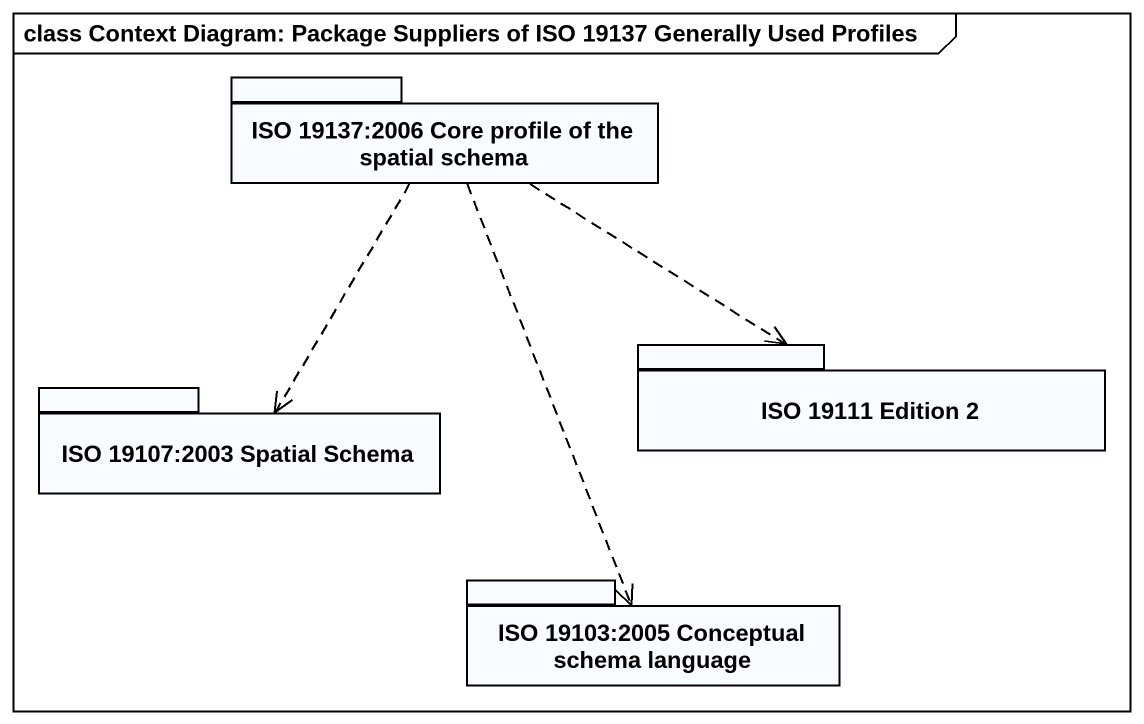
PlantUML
@startuml
mainframe class Context Diagram: Package Suppliers of ISO 19137 Generally Used Profiles
package "ISO 19137:2006 Core profile of the spatial schema" as ISO_19137_2006_Core_profile {
}
package "ISO 19107:2003 Spatial Schema" as ISO_19107_2003_Spatial {
}
package "ISO 19111 Edition 2" as ISO_19111_Edition_2 {
}
package "ISO 19103:2005 Conceptual schema language" as ISO_19103_2005_Conceptual {
}
ISO_19137_2006_Core_profile ..> ISO_19107_2003_Spatial
ISO_19137_2006_Core_profile ..> ISO_19111_Edition_2
ISO_19137_2006_Core_profile ..> ISO_19103_2005_Conceptual
@enduml
